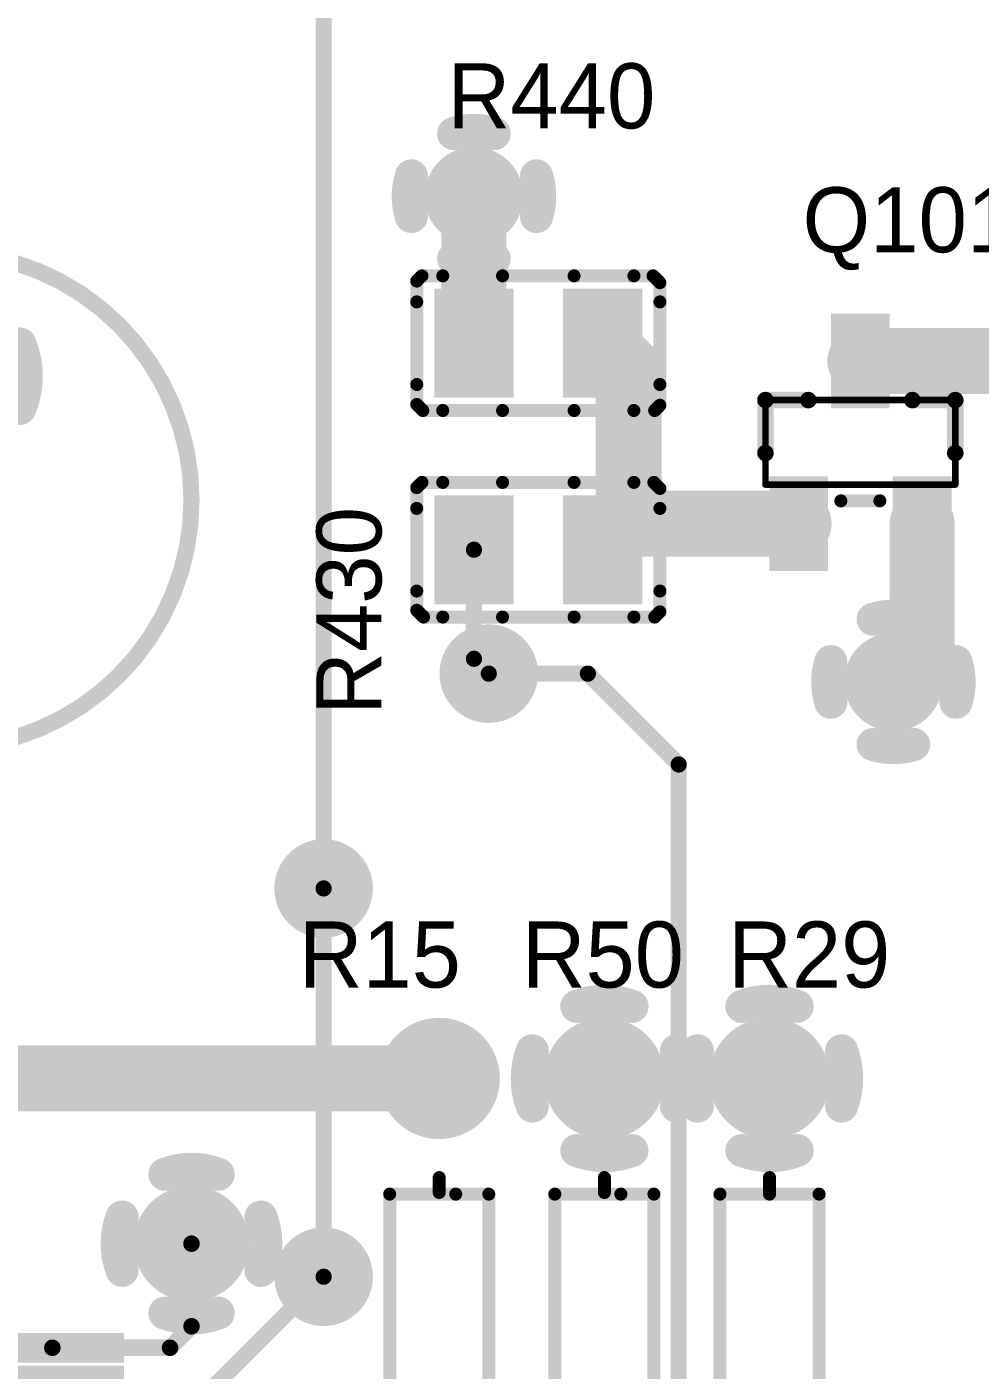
# Model space of a CAD drawing. Header units: millimetres. Extents: x 37 to 228, y -28 to 210.
# Drawn here: x 177.84 to 192.5, y 130.17 to 150.82 of the extents above; entities that cross this region are included whole.
import ezdxf

# ---------------------------------------------------------------- set-up
doc = ezdxf.new("R2010")
doc.units = ezdxf.units.MM
for name, color, linetype in [('BottomLayer', 5, 'Continuous'), ('BottomSolder', 6, 'Continuous'), ('InternalPlane1', 76, 'Continuous'), ('InternalPlane2', 16, 'Continuous'), ('Mechanical13', 56, 'Continuous'), ('MultiLayer', 9, 'Continuous'), ('TopLayer', 1, 'Continuous'), ('TopOverlay', 2, 'Continuous'), ('TopPaste', 8, 'Continuous'), ('TopSolder', 216, 'Continuous')]:
    doc.layers.add(name, color=color, linetype=linetype)

# ---------------------------------------------------------------- blocks, each defined once
blk = doc.blocks.new('F28035_LQFP80_25')
at = {"layer": 'TopLayer'}
blk.add_solid([(-5.75, -4.875), (-5.75, -4.625), (-7.75, -4.875), (-7.75, -4.625)], dxfattribs=at)
at = {"layer": 'TopPaste'}
blk.add_solid([(-5.75, -4.875), (-5.75, -4.625), (-7.75, -4.875), (-7.75, -4.625)], dxfattribs=at)
at = {"layer": 'TopSolder'}
for points in [[(-5.648, -4.477), (-5.648, -4.023), (-7.852, -4.477), (-7.852, -4.023)], [(-5.648, -4.977), (-5.648, -4.523), (-7.852, -4.977), (-7.852, -4.523)]]:
    blk.add_solid(points, dxfattribs=at)
blk = doc.blocks.new('AXIAL_0_3_51')
at = {"layer": 'BottomLayer', "const_width": 0.75}
for points in [[(-4.185, 0, 1), (-3.435, 0, 1)], [(3.435, 0, 1), (4.185, 0, 1)]]:
    blk.add_lwpolyline(points, format="xyb", close=True, dxfattribs=at)
at = {"layer": 'BottomSolder', "const_width": 0.852}
for points in [[(-4.236, 0, 1), (-3.384, 0, 1)], [(3.384, 0, 1), (4.236, 0, 1)]]:
    blk.add_lwpolyline(points, format="xyb", close=True, dxfattribs=at)
at = {"layer": 'InternalPlane1', "const_width": 0.933}
for points in [[(-4.276, 0, 1), (-3.344, 0, 1)], [(3.344, 0, 1), (4.276, 0, 1)]]:
    blk.add_lwpolyline(points, format="xyb", close=True, dxfattribs=at)
at = {"layer": 'InternalPlane2', "const_width": 0.508}
for points in [[(3.385, 1.108, -0.185339), (4.235, 1.108)], [(2.702, -0.425, -0.185339), (2.702, 0.425)], [(4.918, 0.425, -0.185339), (4.918, -0.425)], [(4.235, -1.108, -0.185339), (3.385, -1.108)]]:
    blk.add_lwpolyline(points, format="xyb", dxfattribs=at)
at = {"layer": 'InternalPlane2'}
for points, const_width in [([(3.258, 1.108, 1), (3.512, 1.108, 1)], 0.254), ([(4.108, 1.108, 1), (4.362, 1.108, 1)], 0.254), ([(-4.276, 0, 1), (-3.344, 0, 1)], 0.933), ([(2.575, 0.425, 1), (2.829, 0.425, 1)], 0.254), ([(4.791, 0.425, 1), (5.045, 0.425, 1)], 0.254), ([(2.575, -0.425, 1), (2.829, -0.425, 1)], 0.254), ([(4.791, -0.425, 1), (5.045, -0.425, 1)], 0.254), ([(3.258, -1.108, 1), (3.512, -1.108, 1)], 0.254), ([(4.108, -1.108, 1), (4.362, -1.108, 1)], 0.254)]:
    blk.add_lwpolyline(points, format="xyb", close=True, dxfattribs=dict(at, const_width=const_width))
at = {"layer": 'MultiLayer', "const_width": 0.75}
for points in [[(-4.185, 0, 1), (-3.435, 0, 1)], [(3.435, 0, 1), (4.185, 0, 1)]]:
    blk.add_lwpolyline(points, format="xyb", close=True, dxfattribs=at)
at = {"layer": 'TopLayer', "const_width": 0.75}
for points in [[(-4.185, 0, 1), (-3.435, 0, 1)], [(3.435, 0, 1), (4.185, 0, 1)]]:
    blk.add_lwpolyline(points, format="xyb", close=True, dxfattribs=at)
at = {"layer": 'TopOverlay', "const_width": 0.2}
for points in [[(-2.032, 0.762), (2.032, 0.762)], [(-2.032, 0.762), (-2.032, 0.254)], [(2.032, 0.762), (2.032, -0.762)], [(-2.032, 0.254), (-2.032, -0.762)], [(-2.286, 0), (-2.057, 0)], [(2.032, 0), (2.286, 0)], [(-2.032, -0.762), (2.032, -0.762)]]:
    blk.add_lwpolyline(points, dxfattribs=at)
at = {"layer": 'TopOverlay', "const_width": 0.1}
for points in [[(-2.082, 0.762, 1), (-1.982, 0.762, 1)], [(-2.082, 0.762, 1), (-1.982, 0.762, 1)], [(1.982, 0.762, 1), (2.082, 0.762, 1)], [(1.982, 0.762, 1), (2.082, 0.762, 1)], [(-2.082, 0.254, 1), (-1.982, 0.254, 1)], [(-2.082, 0.254, 1), (-1.982, 0.254, 1)], [(-2.336, 0, 1), (-2.236, 0, 1)], [(-2.107, 0, 1), (-2.007, 0, 1)], [(1.982, 0, 1), (2.082, 0, 1)], [(2.236, 0, 1), (2.336, 0, 1)], [(-2.082, -0.762, 1), (-1.982, -0.762, 1)], [(-2.082, -0.762, 1), (-1.982, -0.762, 1)], [(1.982, -0.762, 1), (2.082, -0.762, 1)], [(1.982, -0.762, 1), (2.082, -0.762, 1)]]:
    blk.add_lwpolyline(points, format="xyb", close=True, dxfattribs=at)
at = {"layer": 'TopSolder', "const_width": 0.852}
for points in [[(-4.236, 0, 1), (-3.384, 0, 1)], [(3.384, 0, 1), (4.236, 0, 1)]]:
    blk.add_lwpolyline(points, format="xyb", close=True, dxfattribs=at)
blk = doc.blocks.new('AXIAL_0_3_57')
at = {"layer": 'BottomLayer', "const_width": 0.75}
for points in [[(-4.185, 0, 1), (-3.435, 0, 1)], [(3.435, 0, 1), (4.185, 0, 1)]]:
    blk.add_lwpolyline(points, format="xyb", close=True, dxfattribs=at)
at = {"layer": 'BottomSolder', "const_width": 0.852}
for points in [[(-4.236, 0, 1), (-3.384, 0, 1)], [(3.384, 0, 1), (4.236, 0, 1)]]:
    blk.add_lwpolyline(points, format="xyb", close=True, dxfattribs=at)
at = {"layer": 'InternalPlane1', "const_width": 0.933}
for points in [[(-4.276, 0, 1), (-3.344, 0, 1)], [(3.344, 0, 1), (4.276, 0, 1)]]:
    blk.add_lwpolyline(points, format="xyb", close=True, dxfattribs=at)
at = {"layer": 'InternalPlane2', "const_width": 0.933}
for points in [[(-4.276, 0, 1), (-3.344, 0, 1)], [(3.344, 0, 1), (4.276, 0, 1)]]:
    blk.add_lwpolyline(points, format="xyb", close=True, dxfattribs=at)
at = {"layer": 'MultiLayer', "const_width": 0.75}
for points in [[(-4.185, 0, 1), (-3.435, 0, 1)], [(3.435, 0, 1), (4.185, 0, 1)]]:
    blk.add_lwpolyline(points, format="xyb", close=True, dxfattribs=at)
at = {"layer": 'TopLayer', "const_width": 0.75}
for points in [[(-4.185, 0, 1), (-3.435, 0, 1)], [(3.435, 0, 1), (4.185, 0, 1)]]:
    blk.add_lwpolyline(points, format="xyb", close=True, dxfattribs=at)
at = {"layer": 'TopOverlay', "const_width": 0.2}
for points in [[(2.032, 0.762), (-2.032, 0.762)], [(-2.032, 0.254), (-2.032, 0.762)], [(2.032, -0.762), (2.032, 0.762)], [(-2.032, -0.762), (-2.032, 0.254)], [(-2.057, 0), (-2.286, 0)], [(2.286, 0), (2.032, 0)], [(2.032, -0.762), (-2.032, -0.762)]]:
    blk.add_lwpolyline(points, dxfattribs=at)
at = {"layer": 'TopOverlay', "const_width": 0.1}
for points in [[(-2.082, 0.762, 1), (-1.982, 0.762, 1)], [(-2.082, 0.762, 1), (-1.982, 0.762, 1)], [(1.982, 0.762, 1), (2.082, 0.762, 1)], [(1.982, 0.762, 1), (2.082, 0.762, 1)], [(-2.082, 0.254, 1), (-1.982, 0.254, 1)], [(-2.082, 0.254, 1), (-1.982, 0.254, 1)], [(-2.336, 0, 1), (-2.236, 0, 1)], [(-2.107, 0, 1), (-2.007, 0, 1)], [(1.982, 0, 1), (2.082, 0, 1)], [(2.236, 0, 1), (2.336, 0, 1)], [(-2.082, -0.762, 1), (-1.982, -0.762, 1)], [(-2.082, -0.762, 1), (-1.982, -0.762, 1)], [(1.982, -0.762, 1), (2.082, -0.762, 1)], [(1.982, -0.762, 1), (2.082, -0.762, 1)]]:
    blk.add_lwpolyline(points, format="xyb", close=True, dxfattribs=at)
at = {"layer": 'TopSolder', "const_width": 0.852}
for points in [[(-4.236, 0, 1), (-3.384, 0, 1)], [(3.384, 0, 1), (4.236, 0, 1)]]:
    blk.add_lwpolyline(points, format="xyb", close=True, dxfattribs=at)
blk = doc.blocks.new('I________0_15_67')
at = {"layer": 'BottomLayer', "const_width": 1.016}
for points in [[(-2.413, 0, 1), (-1.397, 0, 1)], [(1.397, 0, 1), (2.413, 0, 1)]]:
    blk.add_lwpolyline(points, format="xyb", close=True, dxfattribs=at)
at = {"layer": 'BottomSolder', "const_width": 1.118}
for points in [[(-2.464, 0, 1), (-1.346, 0, 1)], [(1.346, 0, 1), (2.464, 0, 1)]]:
    blk.add_lwpolyline(points, format="xyb", close=True, dxfattribs=at)
at = {"layer": 'InternalPlane1', "const_width": 0.508}
for points in [[(1.409, 1.169, -0.203452), (2.401, 1.169)], [(0.736, -0.496, -0.203452), (0.736, 0.496)], [(3.074, 0.496, -0.203452), (3.074, -0.496)], [(2.401, -1.169, -0.203452), (1.409, -1.169)]]:
    blk.add_lwpolyline(points, format="xyb", dxfattribs=at)
at = {"layer": 'InternalPlane1'}
for points, const_width in [([(1.282, 1.169, 1), (1.536, 1.169, 1)], 0.254), ([(2.274, 1.169, 1), (2.528, 1.169, 1)], 0.254), ([(-2.413, 0, 1), (-1.397, 0, 1)], 1.016), ([(0.609, 0.496, 1), (0.863, 0.496, 1)], 0.254), ([(2.947, 0.496, 1), (3.201, 0.496, 1)], 0.254), ([(0.609, -0.496, 1), (0.863, -0.496, 1)], 0.254), ([(2.947, -0.496, 1), (3.201, -0.496, 1)], 0.254), ([(1.282, -1.169, 1), (1.536, -1.169, 1)], 0.254), ([(2.274, -1.169, 1), (2.528, -1.169, 1)], 0.254)]:
    blk.add_lwpolyline(points, format="xyb", close=True, dxfattribs=dict(at, const_width=const_width))
at = {"layer": 'InternalPlane2', "const_width": 1.016}
for points in [[(-2.413, 0, 1), (-1.397, 0, 1)], [(1.397, 0, 1), (2.413, 0, 1)]]:
    blk.add_lwpolyline(points, format="xyb", close=True, dxfattribs=at)
at = {"layer": 'MultiLayer', "const_width": 1.016}
for points in [[(-2.413, 0, 1), (-1.397, 0, 1)], [(1.397, 0, 1), (2.413, 0, 1)]]:
    blk.add_lwpolyline(points, format="xyb", close=True, dxfattribs=at)
at = {"layer": 'TopLayer', "const_width": 1.016}
for points in [[(-2.413, 0, 1), (-1.397, 0, 1)], [(1.397, 0, 1), (2.413, 0, 1)]]:
    blk.add_lwpolyline(points, format="xyb", close=True, dxfattribs=at)
at = {"layer": 'TopOverlay'}
for points, const_width in [([(3.81, 0, 1), (-3.81, 0, 1)], 0.25), ([(-3.872, 0, 1), (-3.748, 0, 1)], 0.125), ([(3.748, 0, 1), (3.872, 0, 1)], 0.125)]:
    blk.add_lwpolyline(points, format="xyb", close=True, dxfattribs=dict(at, const_width=const_width))
at = {"layer": 'TopSolder', "const_width": 1.118}
for points in [[(-2.464, 0, 1), (-1.346, 0, 1)], [(1.346, 0, 1), (2.464, 0, 1)]]:
    blk.add_lwpolyline(points, format="xyb", close=True, dxfattribs=at)
blk = doc.blocks.new('AXIAL_0_3_111')
at = {"layer": 'BottomLayer', "const_width": 0.75}
for points in [[(-4.185, 0, 1), (-3.435, 0, 1)], [(3.435, 0, 1), (4.185, 0, 1)]]:
    blk.add_lwpolyline(points, format="xyb", close=True, dxfattribs=at)
at = {"layer": 'BottomSolder', "const_width": 0.852}
for points in [[(-4.236, 0, 1), (-3.384, 0, 1)], [(3.384, 0, 1), (4.236, 0, 1)]]:
    blk.add_lwpolyline(points, format="xyb", close=True, dxfattribs=at)
at = {"layer": 'InternalPlane1', "const_width": 0.508}
for points in [[(-4.235, 1.108, -0.185339), (-3.385, 1.108)], [(-4.918, -0.425, -0.185339), (-4.918, 0.425)], [(-2.702, 0.425, -0.185339), (-2.702, -0.425)], [(-3.385, -1.108, -0.185339), (-4.235, -1.108)]]:
    blk.add_lwpolyline(points, format="xyb", dxfattribs=at)
at = {"layer": 'InternalPlane1'}
for points, const_width in [([(-4.362, 1.108, 1), (-4.108, 1.108, 1)], 0.254), ([(-3.512, 1.108, 1), (-3.258, 1.108, 1)], 0.254), ([(3.344, 0, 1), (4.276, 0, 1)], 0.933), ([(-5.045, 0.425, 1), (-4.791, 0.425, 1)], 0.254), ([(-2.829, 0.425, 1), (-2.575, 0.425, 1)], 0.254), ([(-5.045, -0.425, 1), (-4.791, -0.425, 1)], 0.254), ([(-2.829, -0.425, 1), (-2.575, -0.425, 1)], 0.254), ([(-4.362, -1.108, 1), (-4.108, -1.108, 1)], 0.254), ([(-3.512, -1.108, 1), (-3.258, -1.108, 1)], 0.254)]:
    blk.add_lwpolyline(points, format="xyb", close=True, dxfattribs=dict(at, const_width=const_width))
at = {"layer": 'InternalPlane2', "const_width": 0.933}
for points in [[(-4.276, 0, 1), (-3.344, 0, 1)], [(3.344, 0, 1), (4.276, 0, 1)]]:
    blk.add_lwpolyline(points, format="xyb", close=True, dxfattribs=at)
at = {"layer": 'MultiLayer', "const_width": 0.75}
for points in [[(-4.185, 0, 1), (-3.435, 0, 1)], [(3.435, 0, 1), (4.185, 0, 1)]]:
    blk.add_lwpolyline(points, format="xyb", close=True, dxfattribs=at)
at = {"layer": 'TopLayer', "const_width": 0.75}
for points in [[(-4.185, 0, 1), (-3.435, 0, 1)], [(3.435, 0, 1), (4.185, 0, 1)]]:
    blk.add_lwpolyline(points, format="xyb", close=True, dxfattribs=at)
at = {"layer": 'TopOverlay', "const_width": 0.2}
for points in [[(2.032, 0.762), (-2.032, 0.762)], [(-2.032, 0.254), (-2.032, 0.762)], [(2.032, -0.762), (2.032, 0.762)], [(-2.032, -0.762), (-2.032, 0.254)], [(-2.057, 0), (-2.286, 0)], [(2.286, 0), (2.032, 0)], [(2.032, -0.762), (-2.032, -0.762)]]:
    blk.add_lwpolyline(points, dxfattribs=at)
at = {"layer": 'TopOverlay', "const_width": 0.1}
for points in [[(-2.082, 0.762, 1), (-1.982, 0.762, 1)], [(-2.082, 0.762, 1), (-1.982, 0.762, 1)], [(1.982, 0.762, 1), (2.082, 0.762, 1)], [(1.982, 0.762, 1), (2.082, 0.762, 1)], [(-2.082, 0.254, 1), (-1.982, 0.254, 1)], [(-2.082, 0.254, 1), (-1.982, 0.254, 1)], [(-2.336, 0, 1), (-2.236, 0, 1)], [(-2.107, 0, 1), (-2.007, 0, 1)], [(1.982, 0, 1), (2.082, 0, 1)], [(2.236, 0, 1), (2.336, 0, 1)], [(-2.082, -0.762, 1), (-1.982, -0.762, 1)], [(-2.082, -0.762, 1), (-1.982, -0.762, 1)], [(1.982, -0.762, 1), (2.082, -0.762, 1)], [(1.982, -0.762, 1), (2.082, -0.762, 1)]]:
    blk.add_lwpolyline(points, format="xyb", close=True, dxfattribs=at)
at = {"layer": 'TopSolder', "const_width": 0.852}
for points in [[(-4.236, 0, 1), (-3.384, 0, 1)], [(3.384, 0, 1), (4.236, 0, 1)]]:
    blk.add_lwpolyline(points, format="xyb", close=True, dxfattribs=at)
blk = doc.blocks.new('LC_SOT_23_SOT_23_3__127')
at = {"layer": 'Mechanical13', "const_width": 0.1}
for points in [[(-0.65, 1.46), (-0.65, -1.46)], [(-0.65, 1.46), (0.65, 1.46)], [(-0.65, 1.46), (-0.65, -1.46)], [(-0.65, 1.46), (0.65, 1.46)], [(-0.65, 1.46), (0.65, 1.46)], [(-0.65, 1.46), (-0.65, -1.46)], [(0.65, 1.46), (0.65, -1.46)], [(0.65, 1.46), (0.65, -1.46)], [(0.65, 1.46), (0.65, -1.46)], [(-0.65, -1.46), (0.65, -1.46)], [(-0.65, -1.46), (0.65, -1.46)], [(-0.65, -1.46), (0.65, -1.46)]]:
    blk.add_lwpolyline(points, dxfattribs=at)
at = {"layer": 'Mechanical13', "const_width": 0.05}
for points in [[(-0.675, 1.46, 1), (-0.625, 1.46, 1)], [(-0.675, 1.46, 1), (-0.625, 1.46, 1)], [(-0.675, 1.46, 1), (-0.625, 1.46, 1)], [(-0.675, 1.46, 1), (-0.625, 1.46, 1)], [(-0.675, 1.46, 1), (-0.625, 1.46, 1)], [(-0.675, 1.46, 1), (-0.625, 1.46, 1)], [(0.625, 1.46, 1), (0.675, 1.46, 1)], [(0.625, 1.46, 1), (0.675, 1.46, 1)], [(0.625, 1.46, 1), (0.675, 1.46, 1)], [(0.625, 1.46, 1), (0.675, 1.46, 1)], [(0.625, 1.46, 1), (0.675, 1.46, 1)], [(0.625, 1.46, 1), (0.675, 1.46, 1)], [(-0.675, -1.46, 1), (-0.625, -1.46, 1)], [(-0.675, -1.46, 1), (-0.625, -1.46, 1)], [(-0.675, -1.46, 1), (-0.625, -1.46, 1)], [(-0.675, -1.46, 1), (-0.625, -1.46, 1)], [(-0.675, -1.46, 1), (-0.625, -1.46, 1)], [(-0.675, -1.46, 1), (-0.625, -1.46, 1)], [(0.625, -1.46, 1), (0.675, -1.46, 1)], [(0.625, -1.46, 1), (0.675, -1.46, 1)], [(0.625, -1.46, 1), (0.675, -1.46, 1)], [(0.625, -1.46, 1), (0.675, -1.46, 1)], [(0.625, -1.46, 1), (0.675, -1.46, 1)], [(0.625, -1.46, 1), (0.675, -1.46, 1)]]:
    blk.add_lwpolyline(points, format="xyb", close=True, dxfattribs=at)
at = {"layer": 'TopLayer'}
for points in [[(-0.625, 0.6), (-0.625, 1.3), (-1.875, 0.6), (-1.875, 1.3)], [(1.875, -0.35), (1.875, 0.35), (0.625, -0.35), (0.625, 0.35)], [(-0.625, -1.3), (-0.625, -0.6), (-1.875, -1.3), (-1.875, -0.6)]]:
    blk.add_solid(points, dxfattribs=at)
at = {"layer": 'TopOverlay'}
for points, const_width in [([(-0.165, 1.46), (0.65, 1.46)], 0.254), ([(0.65, 1.46), (0.65, 0.8)], 0.254), ([(-0.9, 0.3), (-0.9, -0.3)], 0.2), ([(0.65, -0.8), (0.65, -1.46)], 0.254), ([(0.65, -0.8), (0.65, -1.46)], 0.254), ([(0.65, -0.8), (0.65, -1.46)], 0.254), ([(-0.165, -1.46), (0.65, -1.46)], 0.254)]:
    blk.add_lwpolyline(points, dxfattribs=dict(at, const_width=const_width))
for points, const_width in [([(-0.229, 1.46, 1), (-0.102, 1.46, 1)], 0.127), ([(0.586, 1.46, 1), (0.713, 1.46, 1)], 0.127), ([(0.586, 1.46, 1), (0.713, 1.46, 1)], 0.127), ([(0.586, 0.8, 1), (0.713, 0.8, 1)], 0.127), ([(-0.95, 0.3, 1), (-0.85, 0.3, 1)], 0.1), ([(-0.95, -0.3, 1), (-0.85, -0.3, 1)], 0.1), ([(0.586, -0.8, 1), (0.713, -0.8, 1)], 0.127), ([(0.586, -0.8, 1), (0.713, -0.8, 1)], 0.127), ([(0.586, -0.8, 1), (0.713, -0.8, 1)], 0.127), ([(-0.229, -1.46, 1), (-0.102, -1.46, 1)], 0.127), ([(0.586, -1.46, 1), (0.713, -1.46, 1)], 0.127), ([(0.586, -1.46, 1), (0.713, -1.46, 1)], 0.127), ([(0.586, -1.46, 1), (0.713, -1.46, 1)], 0.127), ([(0.586, -1.46, 1), (0.713, -1.46, 1)], 0.127)]:
    blk.add_lwpolyline(points, format="xyb", close=True, dxfattribs=dict(at, const_width=const_width))
at = {"layer": 'TopPaste'}
for points in [[(-0.625, 0.6), (-0.625, 1.3), (-1.875, 0.6), (-1.875, 1.3)], [(1.875, -0.35), (1.875, 0.35), (0.625, -0.35), (0.625, 0.35)], [(-0.625, -1.3), (-0.625, -0.6), (-1.875, -1.3), (-1.875, -0.6)]]:
    blk.add_solid(points, dxfattribs=at)
at = {"layer": 'TopSolder'}
for points in [[(-0.523, 0.498), (-0.523, 1.402), (-1.977, 0.498), (-1.977, 1.402)], [(1.977, -0.452), (1.977, 0.452), (0.523, -0.452), (0.523, 0.452)], [(-0.523, -1.402), (-0.523, -0.498), (-1.977, -1.402), (-1.977, -0.498)]]:
    blk.add_solid(points, dxfattribs=at)
blk = doc.blocks.new('LC_0805_R_129')
at = {"layer": 'TopLayer'}
for points in [[(-1.498, -0.735), (-0.482, -0.735), (-1.498, 0.735), (-0.482, 0.735)], [(0.482, -0.735), (1.498, -0.735), (0.482, 0.735), (1.498, 0.735)]]:
    blk.add_solid(points, dxfattribs=at)
at = {"layer": 'TopOverlay', "const_width": 0.2}
for points in [[(-1.79, 1.035), (-1.87, 0.955)], [(-1.87, 0.955), (-1.87, 0.635)], [(-1.47, 1.035), (-1.79, 1.035)], [(-0.55, 1.035), (-1.47, 1.035)], [(0.55, 1.035), (-0.55, 1.035)], [(1.47, 1.035), (0.55, 1.035)], [(1.765, 1.035), (1.47, 1.035)], [(1.87, 0.93), (1.765, 1.035)], [(1.87, 0.93), (1.87, 0.635)], [(-1.87, 0.635), (-1.87, -0.635)], [(1.87, 0.635), (1.87, -0.635)], [(-1.87, -0.635), (-1.87, -0.942)], [(1.87, -0.635), (1.87, -0.954)], [(-1.777, -1.035), (-1.87, -0.942)], [(-1.47, -1.035), (-1.777, -1.035)], [(-0.55, -1.035), (-1.47, -1.035)], [(0.55, -1.035), (-0.55, -1.035)], [(1.47, -1.035), (0.55, -1.035)], [(1.789, -1.035), (1.47, -1.035)], [(1.87, -0.954), (1.789, -1.035)]]:
    blk.add_lwpolyline(points, dxfattribs=at)
at = {"layer": 'TopOverlay', "const_width": 0.1}
for points in [[(-1.92, 0.955, 1), (-1.82, 0.955, 1)], [(-1.92, 0.955, 1), (-1.82, 0.955, 1)], [(-1.84, 1.035, 1), (-1.74, 1.035, 1)], [(-1.84, 1.035, 1), (-1.74, 1.035, 1)], [(-1.52, 1.035, 1), (-1.42, 1.035, 1)], [(-1.52, 1.035, 1), (-1.42, 1.035, 1)], [(-0.6, 1.035, 1), (-0.5, 1.035, 1)], [(-0.6, 1.035, 1), (-0.5, 1.035, 1)], [(0.5, 1.035, 1), (0.6, 1.035, 1)], [(0.5, 1.035, 1), (0.6, 1.035, 1)], [(1.42, 1.035, 1), (1.52, 1.035, 1)], [(1.42, 1.035, 1), (1.52, 1.035, 1)], [(1.715, 1.035, 1), (1.815, 1.035, 1)], [(1.715, 1.035, 1), (1.815, 1.035, 1)], [(1.82, 0.93, 1), (1.92, 0.93, 1)], [(1.82, 0.93, 1), (1.92, 0.93, 1)], [(-1.92, 0.635, 1), (-1.82, 0.635, 1)], [(-1.92, 0.635, 1), (-1.82, 0.635, 1)], [(1.82, 0.635, 1), (1.92, 0.635, 1)], [(1.82, 0.635, 1), (1.92, 0.635, 1)], [(-1.92, -0.635, 1), (-1.82, -0.635, 1)], [(-1.92, -0.635, 1), (-1.82, -0.635, 1)], [(1.82, -0.635, 1), (1.92, -0.635, 1)], [(1.82, -0.635, 1), (1.92, -0.635, 1)], [(-1.92, -0.942, 1), (-1.82, -0.942, 1)], [(-1.92, -0.942, 1), (-1.82, -0.942, 1)], [(-1.827, -1.035, 1), (-1.727, -1.035, 1)], [(-1.827, -1.035, 1), (-1.727, -1.035, 1)], [(-1.52, -1.035, 1), (-1.42, -1.035, 1)], [(-1.52, -1.035, 1), (-1.42, -1.035, 1)], [(-0.6, -1.035, 1), (-0.5, -1.035, 1)], [(-0.6, -1.035, 1), (-0.5, -1.035, 1)], [(0.5, -1.035, 1), (0.6, -1.035, 1)], [(0.5, -1.035, 1), (0.6, -1.035, 1)], [(1.42, -1.035, 1), (1.52, -1.035, 1)], [(1.42, -1.035, 1), (1.52, -1.035, 1)], [(1.739, -1.035, 1), (1.839, -1.035, 1)], [(1.739, -1.035, 1), (1.839, -1.035, 1)], [(1.82, -0.954, 1), (1.92, -0.954, 1)], [(1.82, -0.954, 1), (1.92, -0.954, 1)]]:
    blk.add_lwpolyline(points, format="xyb", close=True, dxfattribs=at)
at = {"layer": 'TopPaste'}
for points in [[(-1.498, -0.735), (-0.482, -0.735), (-1.498, 0.735), (-0.482, 0.735)], [(0.482, -0.735), (1.498, -0.735), (0.482, 0.735), (1.498, 0.735)]]:
    blk.add_solid(points, dxfattribs=at)
at = {"layer": 'TopSolder'}
for points in [[(-1.6, -0.837), (-0.38, -0.837), (-1.6, 0.837), (-0.38, 0.837)], [(0.38, -0.837), (1.6, -0.837), (0.38, 0.837), (1.6, 0.837)]]:
    blk.add_solid(points, dxfattribs=at)
blk = doc.blocks.new('LC_0805_R_131')
at = {"layer": 'TopLayer'}
for points in [[(-1.498, -0.735), (-0.482, -0.735), (-1.498, 0.735), (-0.482, 0.735)], [(0.482, -0.735), (1.498, -0.735), (0.482, 0.735), (1.498, 0.735)]]:
    blk.add_solid(points, dxfattribs=at)
at = {"layer": 'TopOverlay', "const_width": 0.2}
for points in [[(-1.87, 0.955), (-1.79, 1.035)], [(-1.87, 0.635), (-1.87, 0.955)], [(-1.79, 1.035), (-1.47, 1.035)], [(-1.47, 1.035), (-0.55, 1.035)], [(-0.55, 1.035), (0.55, 1.035)], [(0.55, 1.035), (1.47, 1.035)], [(1.47, 1.035), (1.765, 1.035)], [(1.765, 1.035), (1.87, 0.93)], [(1.87, 0.635), (1.87, 0.93)], [(-1.87, -0.635), (-1.87, 0.635)], [(1.87, -0.635), (1.87, 0.635)], [(-1.87, -0.942), (-1.87, -0.635)], [(1.87, -0.954), (1.87, -0.635)], [(-1.87, -0.942), (-1.777, -1.035)], [(-1.777, -1.035), (-1.47, -1.035)], [(-1.47, -1.035), (-0.55, -1.035)], [(-0.55, -1.035), (0.55, -1.035)], [(0.55, -1.035), (1.47, -1.035)], [(1.47, -1.035), (1.789, -1.035)], [(1.789, -1.035), (1.87, -0.954)]]:
    blk.add_lwpolyline(points, dxfattribs=at)
at = {"layer": 'TopOverlay', "const_width": 0.1}
for points in [[(-1.92, 0.955, 1), (-1.82, 0.955, 1)], [(-1.92, 0.955, 1), (-1.82, 0.955, 1)], [(-1.84, 1.035, 1), (-1.74, 1.035, 1)], [(-1.84, 1.035, 1), (-1.74, 1.035, 1)], [(-1.52, 1.035, 1), (-1.42, 1.035, 1)], [(-1.52, 1.035, 1), (-1.42, 1.035, 1)], [(-0.6, 1.035, 1), (-0.5, 1.035, 1)], [(-0.6, 1.035, 1), (-0.5, 1.035, 1)], [(0.5, 1.035, 1), (0.6, 1.035, 1)], [(0.5, 1.035, 1), (0.6, 1.035, 1)], [(1.42, 1.035, 1), (1.52, 1.035, 1)], [(1.42, 1.035, 1), (1.52, 1.035, 1)], [(1.715, 1.035, 1), (1.815, 1.035, 1)], [(1.715, 1.035, 1), (1.815, 1.035, 1)], [(1.82, 0.93, 1), (1.92, 0.93, 1)], [(1.82, 0.93, 1), (1.92, 0.93, 1)], [(-1.92, 0.635, 1), (-1.82, 0.635, 1)], [(-1.92, 0.635, 1), (-1.82, 0.635, 1)], [(1.82, 0.635, 1), (1.92, 0.635, 1)], [(1.82, 0.635, 1), (1.92, 0.635, 1)], [(-1.92, -0.635, 1), (-1.82, -0.635, 1)], [(-1.92, -0.635, 1), (-1.82, -0.635, 1)], [(1.82, -0.635, 1), (1.92, -0.635, 1)], [(1.82, -0.635, 1), (1.92, -0.635, 1)], [(-1.92, -0.942, 1), (-1.82, -0.942, 1)], [(-1.92, -0.942, 1), (-1.82, -0.942, 1)], [(-1.827, -1.035, 1), (-1.727, -1.035, 1)], [(-1.827, -1.035, 1), (-1.727, -1.035, 1)], [(-1.52, -1.035, 1), (-1.42, -1.035, 1)], [(-1.52, -1.035, 1), (-1.42, -1.035, 1)], [(-0.6, -1.035, 1), (-0.5, -1.035, 1)], [(-0.6, -1.035, 1), (-0.5, -1.035, 1)], [(0.5, -1.035, 1), (0.6, -1.035, 1)], [(0.5, -1.035, 1), (0.6, -1.035, 1)], [(1.42, -1.035, 1), (1.52, -1.035, 1)], [(1.42, -1.035, 1), (1.52, -1.035, 1)], [(1.739, -1.035, 1), (1.839, -1.035, 1)], [(1.739, -1.035, 1), (1.839, -1.035, 1)], [(1.82, -0.954, 1), (1.92, -0.954, 1)], [(1.82, -0.954, 1), (1.92, -0.954, 1)]]:
    blk.add_lwpolyline(points, format="xyb", close=True, dxfattribs=at)
at = {"layer": 'TopPaste'}
for points in [[(-1.498, -0.735), (-0.482, -0.735), (-1.498, 0.735), (-0.482, 0.735)], [(0.482, -0.735), (1.498, -0.735), (0.482, 0.735), (1.498, 0.735)]]:
    blk.add_solid(points, dxfattribs=at)
at = {"layer": 'TopSolder'}
for points in [[(-1.6, -0.837), (-0.38, -0.837), (-1.6, 0.837), (-0.38, 0.837)], [(0.38, -0.837), (1.6, -0.837), (0.38, 0.837), (1.6, 0.837)]]:
    blk.add_solid(points, dxfattribs=at)

msp = doc.modelspace()

# ---------------------------------------------------------------- linework, layer by layer
at = {"layer": 'BottomLayer'}
for points, const_width in [([(182.402, 137.571), (182.402, 154.462)], 0.25), ([(184.942, 140.873), (186.466, 140.873)], 0.25), ([(186.466, 140.873), (187.863, 139.476)], 0.25), ([(187.863, 121.442), (187.863, 139.476)], 0.25), ([(164.622, 134.65), (184.18, 134.65)], 1.016), ([(180.624, 129.824), (182.402, 131.602)], 0.25)]:
    msp.add_lwpolyline(points, dxfattribs=dict(at, const_width=const_width))
for points, const_width in [([(184.514, 148.213, 1), (184.914, 148.213, 1)], 0.4), ([(184.742, 140.873, 1), (185.142, 140.873, 1)], 0.4), ([(190.965, 140.746, 1), (191.365, 140.746, 1)], 0.4), ([(184.88, 140.873, 1), (185.004, 140.873, 1)], 0.125), ([(186.404, 140.873, 1), (186.528, 140.873, 1)], 0.125), ([(186.404, 140.873, 1), (186.528, 140.873, 1)], 0.125), ([(187.801, 139.476, 1), (187.925, 139.476, 1)], 0.125), ([(187.801, 139.476, 1), (187.925, 139.476, 1)], 0.125), ([(182.202, 137.571, 1), (182.602, 137.571, 1)], 0.4), ([(182.34, 137.571, 1), (182.464, 137.571, 1)], 0.125), ([(183.926, 134.65, 1), (184.434, 134.65, 1)], 0.508), ([(179.989, 132.11, 1), (180.751, 132.11, 1)], 0.762), ([(182.202, 131.602, 1), (182.602, 131.602, 1)], 0.4), ([(182.34, 131.602, 1), (182.464, 131.602, 1)], 0.125)]:
    msp.add_lwpolyline(points, format="xyb", close=True, dxfattribs=dict(at, const_width=const_width))
at = {"layer": 'BottomSolder', "const_width": 0.864}
msp.add_lwpolyline([(179.938, 132.11, 1), (180.802, 132.11, 1)], format="xyb", close=True, dxfattribs=at)
at = {"layer": 'InternalPlane1', "const_width": 0.508}
for points in [[(184.401, 149.175, -0.158384), (185.027, 149.175)], [(183.752, 147.9, -0.158384), (183.752, 148.526)], [(185.676, 148.526, -0.158384), (185.676, 147.9)], [(185.027, 147.251, -0.158384), (184.401, 147.251)], [(190.852, 141.708, -0.158384), (191.478, 141.708)], [(190.203, 140.433, -0.158384), (190.203, 141.059)], [(192.127, 141.059, -0.158384), (192.127, 140.433)], [(191.478, 139.784, -0.158384), (190.852, 139.784)]]:
    msp.add_lwpolyline(points, format="xyb", dxfattribs=at)
at = {"layer": 'InternalPlane1'}
for points, const_width in [([(184.274, 149.175, 1), (184.528, 149.175, 1)], 0.254), ([(184.9, 149.175, 1), (185.154, 149.175, 1)], 0.254), ([(183.625, 148.526, 1), (183.879, 148.526, 1)], 0.254), ([(185.549, 148.526, 1), (185.803, 148.526, 1)], 0.254), ([(183.625, 147.9, 1), (183.879, 147.9, 1)], 0.254), ([(185.549, 147.9, 1), (185.803, 147.9, 1)], 0.254), ([(184.274, 147.251, 1), (184.528, 147.251, 1)], 0.254), ([(184.9, 147.251, 1), (185.154, 147.251, 1)], 0.254), ([(190.725, 141.708, 1), (190.979, 141.708, 1)], 0.254), ([(191.351, 141.708, 1), (191.605, 141.708, 1)], 0.254), ([(184.563, 140.873, 1), (185.321, 140.873, 1)], 0.758), ([(190.076, 141.059, 1), (190.33, 141.059, 1)], 0.254), ([(192, 141.059, 1), (192.254, 141.059, 1)], 0.254), ([(190.076, 140.433, 1), (190.33, 140.433, 1)], 0.254), ([(192, 140.433, 1), (192.254, 140.433, 1)], 0.254), ([(190.725, 139.784, 1), (190.979, 139.784, 1)], 0.254), ([(191.351, 139.784, 1), (191.605, 139.784, 1)], 0.254), ([(182.023, 137.571, 1), (182.781, 137.571, 1)], 0.758), ([(179.925, 132.11, 1), (180.814, 132.11, 1)], 0.889), ([(182.023, 131.602, 1), (182.781, 131.602, 1)], 0.758)]:
    msp.add_lwpolyline(points, format="xyb", close=True, dxfattribs=dict(at, const_width=const_width))
at = {"layer": 'InternalPlane2'}
for points, const_width in [([(184.335, 148.213, 1), (185.093, 148.213, 1)], 0.758), ([(184.563, 140.873, 1), (185.321, 140.873, 1)], 0.758), ([(190.786, 140.746, 1), (191.544, 140.746, 1)], 0.758), ([(182.023, 137.571, 1), (182.781, 137.571, 1)], 0.758), ([(179.833, 133.177, 1), (180.087, 133.177, 1)], 0.254), ([(180.653, 133.177, 1), (180.907, 133.177, 1)], 0.254), ([(179.176, 132.52, 1), (179.43, 132.52, 1)], 0.254), ([(181.31, 132.52, 1), (181.564, 132.52, 1)], 0.254), ([(182.023, 131.602, 1), (182.781, 131.602, 1)], 0.758), ([(179.176, 131.7, 1), (179.43, 131.7, 1)], 0.254), ([(181.31, 131.7, 1), (181.564, 131.7, 1)], 0.254), ([(179.833, 131.043, 1), (180.087, 131.043, 1)], 0.254), ([(180.653, 131.043, 1), (180.907, 131.043, 1)], 0.254)]:
    msp.add_lwpolyline(points, format="xyb", close=True, dxfattribs=dict(at, const_width=const_width))
at = {"layer": 'InternalPlane2', "const_width": 0.508}
for points in [[(179.96, 133.177, -0.185339), (180.78, 133.177)], [(179.303, 131.7, -0.185339), (179.303, 132.52)], [(181.437, 132.52, -0.185339), (181.437, 131.7)], [(180.78, 131.043, -0.185339), (179.96, 131.043)]]:
    msp.add_lwpolyline(points, format="xyb", dxfattribs=at)
at = {"layer": 'MultiLayer'}
for points, const_width in [([(184.514, 148.213, 1), (184.914, 148.213, 1)], 0.4), ([(184.742, 140.873, 1), (185.142, 140.873, 1)], 0.4), ([(190.965, 140.746, 1), (191.365, 140.746, 1)], 0.4), ([(182.202, 137.571, 1), (182.602, 137.571, 1)], 0.4), ([(179.989, 132.11, 1), (180.751, 132.11, 1)], 0.762), ([(182.202, 131.602, 1), (182.602, 131.602, 1)], 0.4)]:
    msp.add_lwpolyline(points, format="xyb", close=True, dxfattribs=dict(at, const_width=const_width))
at = {"layer": 'TopLayer'}
for points, const_width in [([(184.688, 148.239), (184.714, 148.213)], 1), ([(184.714, 145.953), (184.714, 148.213)], 1), ([(186.694, 145.953), (187.095, 145.552)], 1.016), ([(187.095, 143.179), (187.095, 145.552)], 1.016), ([(190.657, 145.679), (196.792, 145.679)], 1.016), ([(187.095, 143.179), (189.707, 143.179)], 1.016), ([(191.607, 141.188), (191.607, 143.179)], 1), ([(184.714, 141.101), (184.714, 142.778)], 0.25), ([(191.165, 140.746), (191.607, 141.188)], 1), ([(184.714, 141.101), (184.942, 140.873)], 0.25), ([(182.402, 131.602), (182.402, 137.571)], 0.25), ([(180.37, 130.84), (180.37, 132.11)], 0.254), ([(180.04, 130.51), (180.37, 130.84)], 0.254), ([(178.23, 130.51), (180.04, 130.51)], 0.254)]:
    msp.add_lwpolyline(points, dxfattribs=dict(at, const_width=const_width))
for points, const_width in [([(184.438, 148.239, 1), (184.938, 148.239, 1)], 0.5), ([(184.464, 148.213, 1), (184.964, 148.213, 1)], 0.5), ([(184.464, 148.213, 1), (184.964, 148.213, 1)], 0.5), ([(184.514, 148.213, 1), (184.914, 148.213, 1)], 0.4), ([(184.464, 145.953, 1), (184.964, 145.953, 1)], 0.5), ([(186.44, 145.953, 1), (186.948, 145.953, 1)], 0.508), ([(186.841, 145.552, 1), (187.349, 145.552, 1)], 0.508), ([(186.841, 145.552, 1), (187.349, 145.552, 1)], 0.508), ([(190.403, 145.679, 1), (190.911, 145.679, 1)], 0.508), ([(186.841, 143.179, 1), (187.349, 143.179, 1)], 0.508), ([(186.841, 143.179, 1), (187.349, 143.179, 1)], 0.508), ([(189.453, 143.179, 1), (189.961, 143.179, 1)], 0.508), ([(191.357, 143.179, 1), (191.857, 143.179, 1)], 0.5), ([(184.652, 142.778, 1), (184.776, 142.778, 1)], 0.125), ([(191.357, 141.188, 1), (191.857, 141.188, 1)], 0.5), ([(191.357, 141.188, 1), (191.857, 141.188, 1)], 0.5), ([(184.742, 140.873, 1), (185.142, 140.873, 1)], 0.4), ([(190.915, 140.746, 1), (191.415, 140.746, 1)], 0.5), ([(184.652, 141.101, 1), (184.776, 141.101, 1)], 0.125), ([(184.652, 141.101, 1), (184.776, 141.101, 1)], 0.125), ([(190.965, 140.746, 1), (191.365, 140.746, 1)], 0.4), ([(184.88, 140.873, 1), (185.004, 140.873, 1)], 0.125), ([(182.202, 137.571, 1), (182.602, 137.571, 1)], 0.4), ([(182.34, 137.571, 1), (182.464, 137.571, 1)], 0.125), ([(179.989, 132.11, 1), (180.751, 132.11, 1)], 0.762), ([(180.306, 132.11, 1), (180.433, 132.11, 1)], 0.127), ([(182.202, 131.602, 1), (182.602, 131.602, 1)], 0.4), ([(182.34, 131.602, 1), (182.464, 131.602, 1)], 0.125), ([(180.306, 130.84, 1), (180.433, 130.84, 1)], 0.127), ([(180.306, 130.84, 1), (180.433, 130.84, 1)], 0.127), ([(178.166, 130.51, 1), (178.293, 130.51, 1)], 0.127), ([(179.976, 130.51, 1), (180.103, 130.51, 1)], 0.127), ([(179.976, 130.51, 1), (180.103, 130.51, 1)], 0.127)]:
    msp.add_lwpolyline(points, format="xyb", close=True, dxfattribs=dict(at, const_width=const_width))
at = {"layer": 'TopSolder', "const_width": 0.864}
msp.add_lwpolyline([(179.938, 132.11, 1), (180.802, 132.11, 1)], format="xyb", close=True, dxfattribs=at)

# ---------------------------------------------------------------- block references
for name, p, rotation in [('I________0_15_67', (176.56, 143.54), 90), ('LC_0805_R_131', (185.704, 145.953), 360), ('LC_SOT_23_SOT_23_3__127', (190.657, 144.429), 90), ('LC_0805_R_129', (185.704, 142.778), 180), ('AXIAL_0_3_111', (186.72, 130.84), 270), ('AXIAL_0_3_51', (189.26, 130.84), 90), ('AXIAL_0_3_57', (184.18, 130.84), 270), ('F28035_LQFP80_25', (171.48, 125.76), 180)]:
    msp.add_blockref(name, p, dxfattribs=dict(rotation=rotation))

# ---------------------------------------------------------------- texts
at = {"layer": 'TopOverlay'}
for s, height, p in [('R440', 1, (184.307, 149.255)), ('Q101', 1, (189.768, 147.35)), ('R15', 1.016, (182.021, 136.047)), ('R50', 1.016, (185.45, 136.047)), ('R29', 1.016, (188.625, 136.047))]:
    msp.add_text(s, height=height, dxfattribs=at).set_placement(p)
msp.add_text('R430', height=1, rotation=90, dxfattribs=at).set_placement((183.291, 140.238))

doc.saveas('drawing.dxf')
